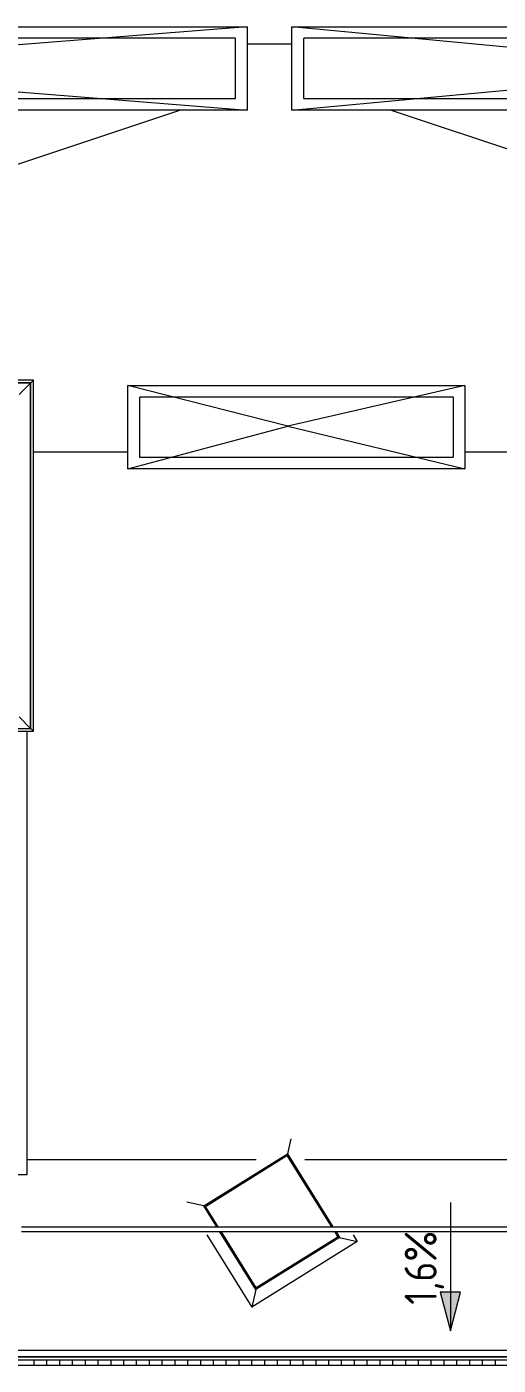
# Model space of a CAD drawing. Header units: millimetres. Extents: x -515342 to 330399, y -224905 to 507333.
# Drawn here: x -269662 to -265982, y 487946 to 498391 of the extents above; entities that cross this region are included whole.
import ezdxf

# ---------------------------------------------------------------- set-up
doc = ezdxf.new("R2010")
doc.units = ezdxf.units.MM
doc.linetypes.add('ADSK_Невидимые', pattern=[5, 3, -2])
for name, color, linetype, lineweight in [('Витраж', 7, 'Continuous', 0), ('Крыша', 7, 'Continuous', 0), ('Линии', 7, 'Continuous', 0), ('Обобщенные модели', 7, 'Continuous', 0), ('Ограждение', 7, 'Continuous', 0), ('Размеры', 7, 'Continuous', 0), ('Стены', 7, 'Continuous', 0), ('Стены наружные', 7, 'Continuous', 0)]:
    doc.layers.add(name, color=color, linetype=linetype, lineweight=lineweight)
doc.styles.add('GOST Common_1', font='', dxfattribs={"width": 0.9, "height": 250})
doc.styles.get('GOST Common_1').set_extended_font_data('GOST Common')

# ---------------------------------------------------------------- blocks, each defined once
blk = doc.blocks.new('Ограждение - Ограждение-9801391-О_АР_П_Крыша')
at = {"layer": 'Ограждение'}
for p, q in [((85252, 6768), (85252, 4027)), ((89598, 6768), (85252, 6768)), ((85274, 6746), (85253, 6767)), ((85274, 6746), (85274, 4049)), ((89576, 6746), (85274, 6746)), ((85275, 6745), (85275, 4050)), ((89575, 6745), (85275, 6745)), ((85365, 6655), (85275, 6745)), ((89575, 6745), (89485, 6655)), ((89575, 4050), (89575, 6745)), ((89597, 6767), (89576, 6746)), ((89576, 4049), (89576, 6746)), ((89598, 4027), (89598, 6768)), ((85275, 4050), (85365, 4140)), ((89575, 4050), (89485, 4140)), ((85252, 4027), (89598, 4027)), ((85253, 4028), (85274, 4049)), ((85274, 4049), (89576, 4049)), ((85275, 4050), (89575, 4050)), ((89597, 4028), (89576, 4049))]:
    blk.add_line(p, q, dxfattribs=at)
for points in [[(85253, 6767), (85253, 6767), (85252, 6768), (85252, 6768), (85252, 6768), (85252, 6768)], [(85275, 6745), (85275, 6745), (85275, 6745), (85274, 6746), (85274, 6746), (85274, 6746)], [(89576, 6746), (89576, 6746), (89576, 6746), (89575, 6745), (89575, 6745), (89575, 6745)], [(89598, 6768), (89598, 6768), (89598, 6768), (89598, 6768), (89597, 6767), (89597, 6767)], [(85252, 4027), (85252, 4027), (85252, 4027), (85252, 4027), (85253, 4028), (85253, 4028)], [(85274, 4049), (85274, 4049), (85274, 4049), (85275, 4050), (85275, 4050), (85275, 4050)], [(89576, 4049), (89576, 4049), (89576, 4049), (89575, 4050), (89575, 4050), (89575, 4050)], [(89598, 4027), (89598, 4027), (89598, 4027), (89598, 4027), (89597, 4028), (89597, 4028)]]:
    blk.add_open_spline(points, degree=3, dxfattribs=at)
blk = doc.blocks.new('Ограждение - Ограждение-9809147-О_АР_П_Крыша')
at = {"layer": 'Ограждение'}
for p, q in [((84752, -878), (101508, -878)), ((84774, -856), (101486, -856)), ((101485, -855), (84775, -855))]:
    blk.add_line(p, q, dxfattribs=at)
blk = doc.blocks.new('Прямоугольный импост - АР_Импост_40х40 _стойка ограждения на кровле_-10057260-О_АР_П_Крыша')
at = {"layer": 'Витраж'}
for p, q in [((675, 20), (975, 20)), ((975, -20), (675, -20))]:
    blk.add_line(p, q, dxfattribs=at)
blk = doc.blocks.new('FP_15-О_АР_П_Крыша')
at = {"layer": 'Обобщенные модели'}
for p, q in [((8235, 84), (8235, 125)), ((8335, 84), (8335, 125)), ((8435, 84), (8435, 125)), ((8535, 84), (8535, 125)), ((8635, 84), (8635, 125)), ((8735, 84), (8735, 125)), ((8835, 84), (8835, 125)), ((8935, 84), (8935, 125)), ((9035, 84), (9035, 125)), ((9135, 84), (9135, 125)), ((9235, 84), (9235, 125)), ((9335, 84), (9335, 125)), ((9435, 84), (9435, 125)), ((9535, 84), (9535, 125)), ((9635, 84), (9635, 125)), ((9735, 84), (9735, 125)), ((9835, 84), (9835, 125)), ((9935, 84), (9935, 125)), ((10035, 84), (10035, 125)), ((10135, 84), (10135, 125)), ((10235, 84), (10235, 125)), ((10335, 84), (10335, 125)), ((10435, 84), (10435, 125)), ((10535, 84), (10535, 125)), ((10635, 84), (10635, 125)), ((10735, 84), (10735, 125)), ((10835, 84), (10835, 125)), ((10935, 84), (10935, 125)), ((11035, 84), (11035, 125)), ((11135, 84), (11135, 125)), ((11235, 84), (11235, 125)), ((11335, 84), (11335, 125)), ((11435, 84), (11435, 125)), ((11535, 84), (11535, 125)), ((11635, 84), (11635, 125)), ((11735, 84), (11735, 125)), ((11835, 84), (11835, 125))]:
    blk.add_line(p, q, dxfattribs=at)
blk = doc.blocks.new('Влж_Решетка для желоба - Решетка 125-9886788-О_АР_П_Крыша')
at = {"layer": 'Обобщенные модели'}
blk.add_line((16691, 125), (0, 125), dxfattribs=at)
blk.add_blockref('FP_15-О_АР_П_Крыша', (0, 0), dxfattribs=at)

msp = doc.modelspace()

# ---------------------------------------------------------------- hatches: boundary and pattern name
at = {"layer": 'Размеры'}
msp.add_hatch(color=256, dxfattribs=at).paths.add_polyline_path([(-266355.8873, 488215.1589), (-266275.5025, 488515.1589), (-266436.272, 488515.1589)])

# ---------------------------------------------------------------- linework, layer by layer
at = {"layer": 'Крыша'}
for p, q in [((-276272.0024, 498391.4811), (-267942.0024, 498391.4811)), ((-267942.0024, 498391.4811), (-272045.0358, 498066.4811)), ((-267942.0024, 498391.4811), (-267942.0024, 497741.4811)), ((-267592.0024, 497741.4811), (-267592.0024, 498391.4811)), ((-264143.9416, 498064.1213), (-267592.0024, 498391.4811)), ((-267592.0024, 498391.4811), (-260862.0024, 498391.4811)), ((-267592.0024, 498256.4811), (-267942.0024, 498256.4811)), ((-272045.0358, 498066.4811), (-267942.0024, 497741.4811)), ((-267592.0024, 497741.4811), (-264143.9416, 498064.1213)), ((-267942.0024, 497741.4811), (-276272.0024, 497741.4811)), ((-268462.0024, 497741.4811), (-273772.0024, 495971.4811)), ((-260862.0024, 497741.4811), (-267592.0024, 497741.4811)), ((-264227.0024, 496876.4811), (-266822.0024, 497741.4811)), ((-268872.0024, 494941.4811), (-268872.0024, 495591.4811)), ((-267624.0497, 495274.2881), (-268872.0024, 495591.4811)), ((-268872.0024, 495591.4811), (-266242.0024, 495591.4811)), ((-266242.0024, 495591.4811), (-267624.0497, 495274.2881)), ((-266242.0024, 495591.4811), (-266242.0024, 494941.4811)), ((-268872.0024, 494941.4811), (-267624.0497, 495274.2881)), ((-267624.0497, 495274.2881), (-266242.0024, 494941.4811)), ((-268872.0024, 495071.4811), (-269608.8867, 495071.4811)), ((-265692.0024, 495071.4811), (-266242.0024, 495071.4811)), ((-266242.0024, 494941.4811), (-268872.0024, 494941.4811)), ((-269662.0024, 492893.2547), (-269662.0024, 489431.4811)), ((-268267.1643, 489186.2339), (-267630.7789, 489583.1138)), ((-267630.7789, 489583.1138), (-267283.6366, 489026.4811)), ((-269662.0024, 489551.4811), (-267871.1189, 489551.4811)), ((-267492.7966, 489551.4811), (-265234.3658, 489551.4811)), ((-269662.0024, 489431.4811), (-270312.0024, 489431.4811)), ((-268167.5349, 489026.4811), (-268267.1643, 489186.2339)), ((-267870.2844, 488549.8485), (-268142.5891, 488986.4811)), ((-267233.899, 488946.7284), (-267870.2844, 488549.8485)), ((-267258.6907, 488986.4811), (-267233.899, 488946.7284)), ((-257772.0024, 488061.4811), (-274382.0024, 488061.4811))]:
    msp.add_line(p, q, dxfattribs=at)
at = {"layer": 'Линии', "linetype": 'ADSK_Невидимые'}
for p, q in [((-268032.0024, 498301.4811), (-276182.0024, 498301.4811)), ((-268032.0024, 497831.4811), (-268032.0024, 498301.4811)), ((-260952.0024, 498301.4811), (-267502.0024, 498301.4811)), ((-267502.0024, 498301.4811), (-267502.0024, 497831.4811)), ((-276182.0024, 497831.4811), (-268032.0024, 497831.4811)), ((-267502.0024, 497831.4811), (-260952.0024, 497831.4811)), ((-266332.0024, 495501.4811), (-268782.0024, 495501.4811)), ((-268782.0024, 495501.4811), (-268782.0024, 495031.4811)), ((-266332.0024, 495031.4811), (-266332.0024, 495501.4811)), ((-268782.0024, 495031.4811), (-266332.0024, 495031.4811))]:
    msp.add_line(p, q, dxfattribs=at)
at = {"layer": 'Размеры'}
for p, q in [((-266355.8873, 489215.1589), (-266355.8873, 488215.1589)), ((-266275.5025, 488515.1589), (-266436.272, 488515.1589)), ((-266436.272, 488515.1589), (-266355.8873, 488215.1589)), ((-266355.8873, 488215.1589), (-266275.5025, 488515.1589))]:
    msp.add_line(p, q, dxfattribs=at)
at = {"layer": 'Стены'}
for p, q in [((-267600.6935, 489712.907), (-267627.5855, 489596.8906)), ((-268280.9411, 489189.4273), (-268412.8987, 489220.0143)), ((-268257.6228, 488963.0629), (-267905.4118, 488398.3029)), ((-267220.1221, 488943.535), (-267082.3534, 488911.6009)), ((-267114.4475, 488963.0629), (-267082.3534, 488911.6009)), ((-267082.3534, 488911.6009), (-267905.4118, 488398.3029)), ((-267873.4778, 488536.0716), (-267905.4118, 488398.3029))]:
    msp.add_line(p, q, dxfattribs=at)
at = {"layer": 'Стены наружные'}
for p, q in [((-268280.9411, 489189.4273), (-267627.5855, 489596.8906)), ((-267627.5855, 489596.8906), (-267271.8513, 489026.4811)), ((-268179.3203, 489026.4811), (-268280.9411, 489189.4273)), ((-267873.4778, 488536.0716), (-268154.3744, 488986.4811)), ((-267220.1221, 488943.535), (-267873.4778, 488536.0716)), ((-267246.9054, 488986.4811), (-267220.1221, 488943.535))]:
    msp.add_line(p, q, dxfattribs=at)

# ---------------------------------------------------------------- block references
at = {"layer": 'Витраж'}
for p in [(-270377.0024, 489006.4811), (-270077.0024, 489006.4811), (-269777.0024, 489006.4811), (-269477.0024, 489006.4811), (-269177.0024, 489006.4811), (-268877.0024, 489006.4811), (-268577.0024, 489006.4811), (-268277.0024, 489006.4811), (-267977.0024, 489006.4811), (-267677.0024, 489006.4811), (-267377.0024, 489006.4811), (-267077.0024, 489006.4811), (-266777.0024, 489006.4811)]:
    msp.add_blockref('Прямоугольный импост - АР_Импост_40х40 _стойка ограждения на кровле_-10057260-О_АР_П_Крыша', p, dxfattribs=at)
at = {"layer": 'Обобщенные модели', "rotation": 180}
msp.add_blockref('Влж_Решетка для желоба - Решетка 125-9886788-О_АР_П_Крыша', (-257772.0024, 488071.4811), dxfattribs=at)
at = {"layer": 'Ограждение'}
for name in ['Ограждение - Ограждение-9801391-О_АР_П_Крыша', 'Ограждение - Ограждение-9809147-О_АР_П_Крыша']:
    msp.add_blockref(name, (-359207.0024, 488866.4811), dxfattribs=at)

# ---------------------------------------------------------------- texts
at = {"layer": 'Размеры', "insert": (-266712.5943, 488418.4799), "char_height": 250, "width": 712.029696, "attachment_point": 1, "rotation": 90, "line_spacing_factor": 1.022761, "style": 'GOST Common_1'}
msp.add_mtext('1,6%', dxfattribs=at)

doc.saveas('drawing.dxf')
